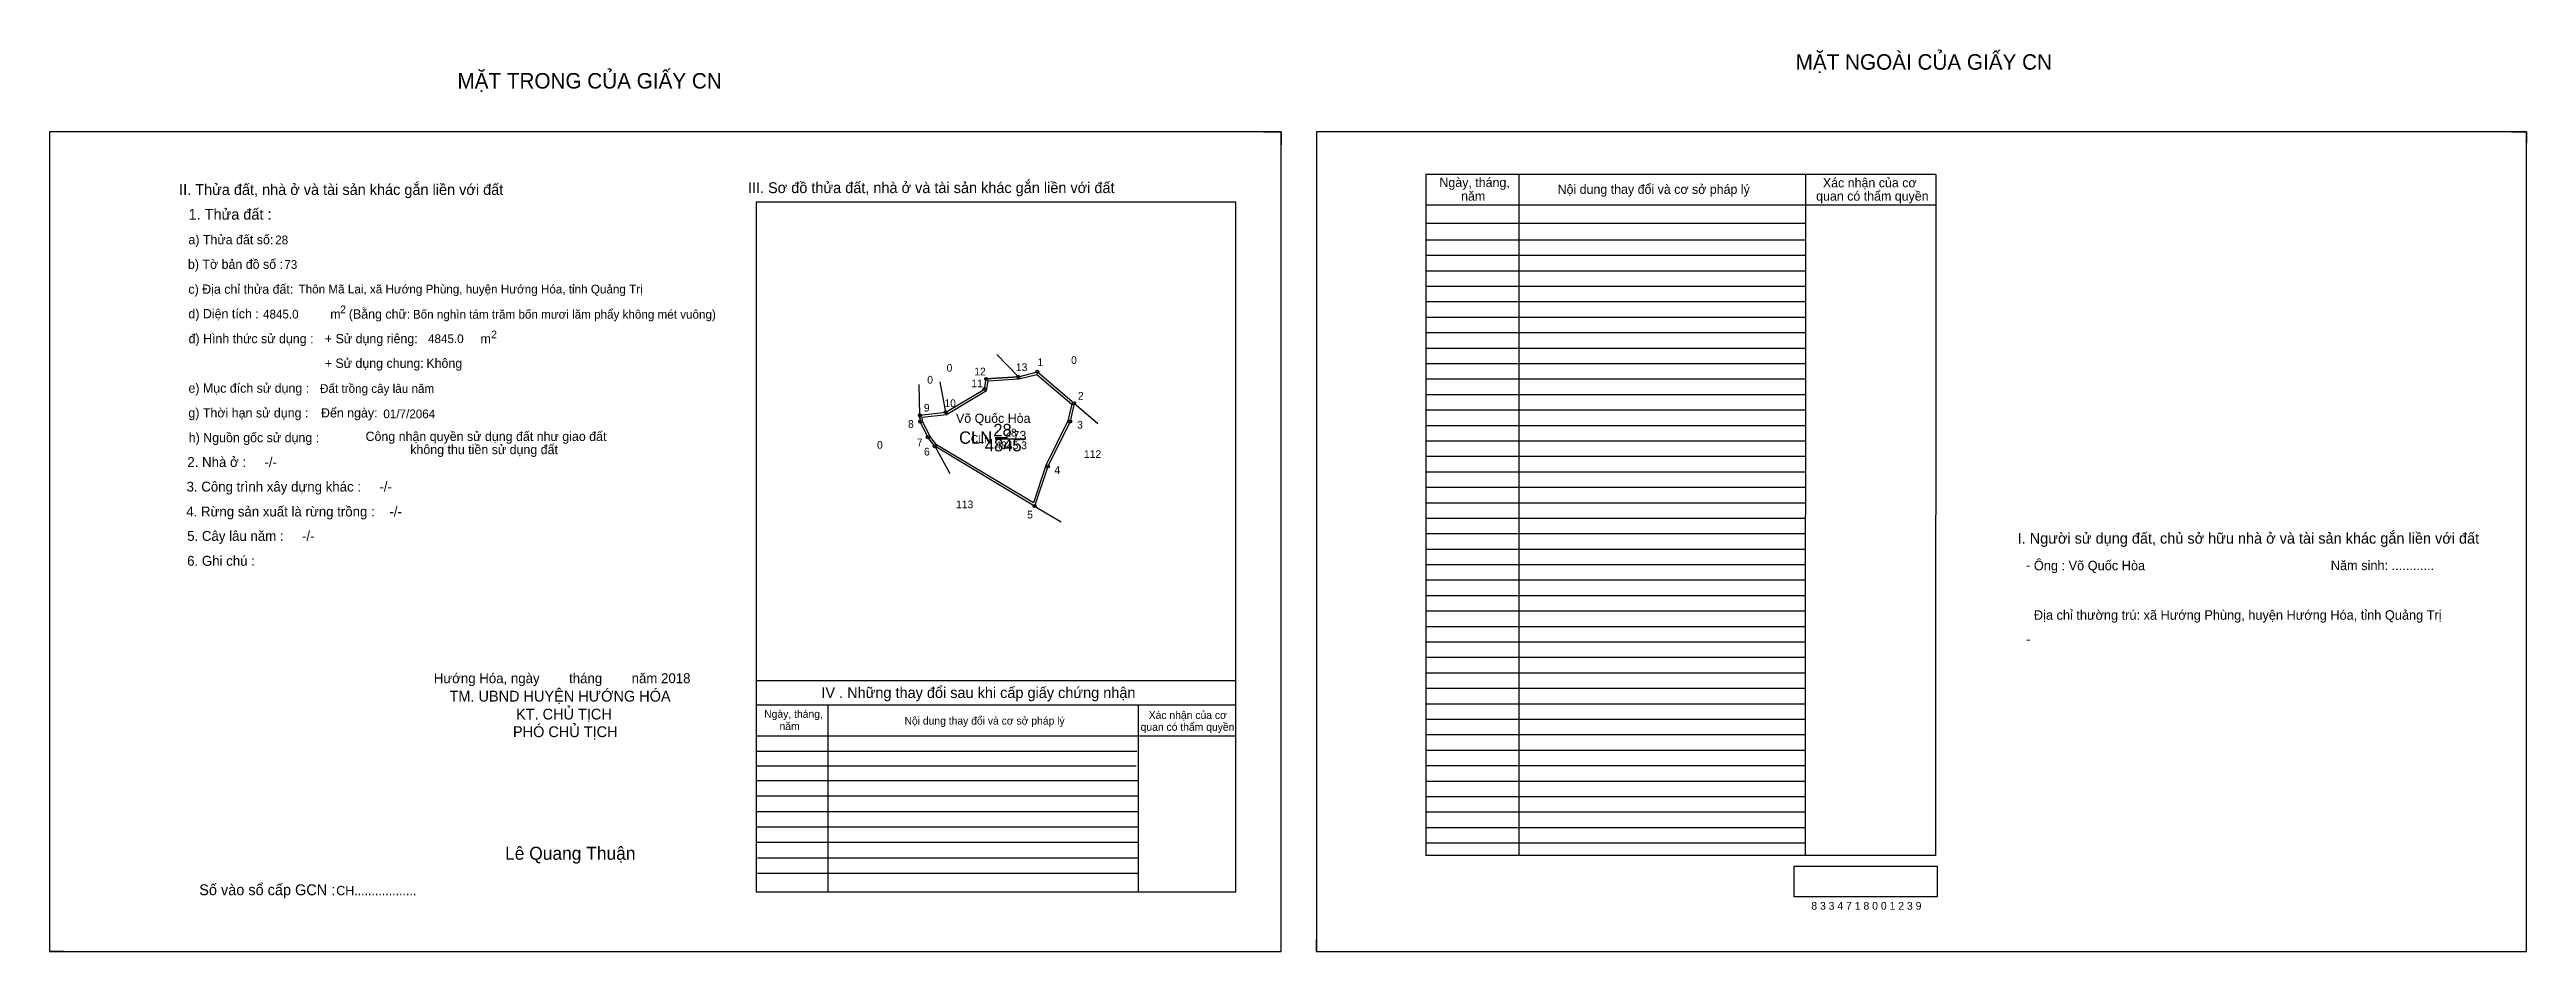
# Model space of a CAD drawing. Extents: x 533148 to 536659, y 1846509 to 1847133.
# Drawn here: x 535058 to 536659, y 1846549 to 1847133 of the extents above.
import ezdxf

# ---------------------------------------------------------------- set-up
doc = ezdxf.new("R2010")
doc.units = 0
for name, color, linetype in [('Default', 7, 'Continuous'), ('Level 10', 7, 'Continuous'), ('Level 11', 7, 'Continuous'), ('Level 13', 7, 'Continuous'), ('Level 2', 7, 'Continuous'), ('Level 27', 7, 'Continuous'), ('Level 3', 7, 'Continuous'), ('Level 36', 7, 'Continuous'), ('Level 4', 7, 'Continuous'), ('Level 5', 7, 'Continuous'), ('Level 55', 7, 'Continuous'), ('Level 6', 7, 'Continuous'), ('Level 7', 7, 'Continuous'), ('Level 8', 7, 'Continuous'), ('Level 9', 7, 'Continuous')]:
    doc.layers.add(name, color=color, linetype=linetype)

msp = doc.modelspace()

# ---------------------------------------------------------------- linework, layer by layer
at = {"layer": 'Level 10'}
for p, q in [((535842.4, 1847079.3), (535853.8, 1847079.3)), ((535853.8, 1847079.3), (535853.8, 1847070.9)), ((536649.2, 1847079.3), (536658.8, 1847079.3)), ((536658.8, 1847079.3), (536658.8, 1847071.9)), ((535683.9, 1846920.9), (535663.2, 1846919.5)), ((535696.2, 1846924.1), (535719.9, 1846903.8)), ((535620.3, 1846896), (535620.5, 1846891.9)), ((535057.6, 1846557.1), (535057.6, 1846549.3)), ((535876.6, 1846549.3), (535876.6, 1846557.1)), ((535066.8, 1846549.3), (535057.6, 1846549.3)), ((535876.6, 1846549.3), (535883.6, 1846549.3))]:
    msp.add_line(p, q, dxfattribs=at)
for points in [[(535057.6, 1846549.3), (535853.8, 1846549.3), (535853.8, 1847079.3), (535057.6, 1847079.3)], [(535876.6, 1846549.3), (536658.8, 1846549.3), (536658.8, 1847079.3), (535876.6, 1847079.3)], [(535694.4, 1846837.3), (535629.9, 1846876), (535625.4, 1846881.8), (535620.5, 1846891.9), (535620.3, 1846896), (535637, 1846898), (535662, 1846913), (535663.2, 1846919.5), (535683.9, 1846920.9), (535696.2, 1846924.1), (535719.9, 1846903.8), (535717.4, 1846892), (535703, 1846863)], [(535693.7, 1846839.4), (535630.9, 1846877), (535626.6, 1846882.6), (535621.9, 1846892.2), (535621.8, 1846894.8), (535637.5, 1846896.6), (535663.3, 1846912.1), (535664.4, 1846918.2), (535684.2, 1846919.5), (535695.8, 1846922.5), (535718.4, 1846903.2), (535716, 1846892.5), (535701.7, 1846863.5)]]:
    msp.add_lwpolyline(points, close=True, dxfattribs=at)
at = {"layer": 'Level 11'}
for centre in [(535663.2, 1846919.5), (535683.9, 1846920.9), (535696.2, 1846924.1), (535662, 1846913), (535719.9, 1846903.8), (535620.3, 1846896), (535620.5, 1846891.9), (535637, 1846898), (535717.4, 1846892), (535625.4, 1846881.8), (535629.9, 1846876), (535703, 1846863), (535694.4, 1846837.3), (535694.4, 1846837.3)]:
    msp.add_circle(centre, 1, dxfattribs=at)
at = {"layer": 'Level 27'}
for p, q in [((535683.9, 1846920.9), (535670.1, 1846935.4)), ((535620.3, 1846896), (535619.7, 1846916)), ((535637, 1846898), (535633.4, 1846917.7)), ((535719.9, 1846903.8), (535735.2, 1846890.8)), ((535629.9, 1846876), (535639.6, 1846858.4)), ((535694.4, 1846837.3), (535711.6, 1846827.1))]:
    msp.add_line(p, q, dxfattribs=at)
at = {"layer": 'Level 6'}
msp.add_lwpolyline([(536185.5, 1846604.4), (536277.9, 1846604.4), (536277.9, 1846584.6), (536185.5, 1846584.6)], close=True, dxfattribs=at)
at = {"layer": 'Level 7'}
for p, q in [((536192.6, 1847009.3), (535947.4, 1847009.3)), ((536192.6, 1846999.3), (535947.4, 1846999.3)), ((536192.6, 1846989.3), (535947.4, 1846989.3)), ((536192.6, 1846979.3), (535947.4, 1846979.3)), ((536192.6, 1846969.3), (535947.4, 1846969.3)), ((536192.6, 1846959.3), (535947.4, 1846959.3)), ((536192.6, 1846949.3), (535947.4, 1846949.3)), ((536192.6, 1846939.3), (535947.4, 1846939.3)), ((536192.6, 1846929.3), (535947.4, 1846929.3)), ((536192.6, 1846919.3), (535947.4, 1846919.3)), ((536192.6, 1846909.3), (535947.4, 1846909.3)), ((536192.6, 1846899.3), (535947.4, 1846899.3)), ((536192.6, 1846889.3), (535947.4, 1846889.3)), ((535668.9, 1846881.6), (535676.9, 1846881.6)), ((536192.6, 1846879.3), (535947.4, 1846879.3)), ((536192.6, 1846869.3), (535947.4, 1846869.3)), ((536192.6, 1846859.3), (535947.4, 1846859.3)), ((536192.6, 1846849.3), (535947.4, 1846849.3)), ((536192.6, 1846839.3), (535947.4, 1846839.3)), ((536192.6, 1846829.3), (535947.4, 1846829.3)), ((536192.6, 1846819.3), (535947.4, 1846819.3)), ((536192.6, 1846809.3), (535947.4, 1846809.3)), ((536192.6, 1846799.3), (535947.4, 1846799.3)), ((536192.6, 1846789.3), (535947.4, 1846789.3)), ((536192.6, 1846779.3), (535947.4, 1846779.3)), ((536192.6, 1846769.3), (535947.4, 1846769.3)), ((536192.6, 1846759.3), (535947.4, 1846759.3)), ((536192.6, 1846749.3), (535947.4, 1846749.3)), ((536192.6, 1846739.3), (535947.4, 1846739.3)), ((536192.6, 1846729.3), (535947.4, 1846729.3)), ((536192.6, 1846719.3), (535947.4, 1846719.3)), ((536192.6, 1846709.3), (535947.4, 1846709.3)), ((536192.6, 1846699.3), (535947.4, 1846699.3)), ((536192.6, 1846689.3), (535947.4, 1846689.3)), ((535760.5, 1846678.6), (535514.4, 1846678.6)), ((535760.1, 1846669.1), (535514.4, 1846669.1)), ((536192.6, 1846679.3), (535947.4, 1846679.3)), ((536192.6, 1846669.3), (535947.4, 1846669.3)), ((535761.4, 1846659.7), (535514.4, 1846659.7)), ((535761.4, 1846649.7), (535514.4, 1846649.7)), ((536192.6, 1846659.3), (535947.4, 1846659.3)), ((536192.6, 1846649.3), (535947.4, 1846649.3)), ((535761.4, 1846639.7), (535514.4, 1846639.7)), ((536192.6, 1846639.3), (535947.4, 1846639.3)), ((535761.4, 1846629.7), (535514.4, 1846629.7)), ((535761.4, 1846619.7), (535514.4, 1846619.7)), ((536192.6, 1846629.3), (535947.4, 1846629.3)), ((536192.6, 1846619.3), (535947.4, 1846619.3)), ((535761.4, 1846609.7), (535515.2, 1846609.7)), ((535761.4, 1846599.7), (535515.2, 1846599.7))]:
    msp.add_line(p, q, dxfattribs=at)
at = {"layer": 'Level 8'}
for p, q in [((536277, 1847051.8), (535947.4, 1847051.8)), ((535947.4, 1847051.8), (535947.4, 1846611.3)), ((536007.4, 1847051.8), (536007.4, 1846611.3)), ((536192.7, 1847051.6), (536192.6, 1846611.3)), ((536277, 1847051.8), (536276.8, 1846611.3)), ((535824.4, 1847033.9), (535514.4, 1847033.9)), ((535514.4, 1847033.9), (535514.4, 1846587.9)), ((535824.4, 1846587.9), (535824.4, 1847033.9)), ((536277, 1847031.8), (535947.4, 1847031.8)), ((536192.6, 1847020), (535947.4, 1847020)), ((535824.4, 1846724.3), (535514.4, 1846724.3)), ((535824.4, 1846708.6), (535514.4, 1846708.6)), ((535560.7, 1846708.6), (535560.7, 1846587.9)), ((535761.4, 1846708.6), (535761.4, 1846587.9)), ((535824.4, 1846688.6), (535514.4, 1846688.6)), ((536276.8, 1846611.3), (535947.4, 1846611.3)), ((535514.4, 1846587.9), (535824.4, 1846587.9))]:
    msp.add_line(p, q, dxfattribs=at)
at = {"layer": 'Level 9'}
msp.add_line((535669, 1846880.7), (535688.7, 1846880.7), dxfattribs=at)

# ---------------------------------------------------------------- texts
at = {"layer": 'Default'}
for s, p in [('e) Mục đích sử dụng :', (535147.4, 1846910.6)), ('g) Thời hạn sử dụng :', (535147.4, 1846894.6)), ('Đến ngày:', (535233.1, 1846894.6)), ('h) Nguồn gốc sử dụng :', (535147.6, 1846878.6)), ('Công nhận quyền sử dụng đất như giao đất', (535261.9, 1846879.4)), ('không thu tiền sử dụng đất', (535290.8, 1846870.9))]:
    msp.add_text(s, height=6, dxfattribs=at).set_placement(p)
at = {"layer": 'Level 13'}
for s, p in [('CLN', (535653.2, 1846878.2)), ('4845.3', (535669, 1846874.1)), ('28', (535675.4, 1846882.3))]:
    msp.add_text(s, height=5, dxfattribs=at).set_placement(p)
at = {"layer": 'Level 2'}
msp.add_text('Võ Quốc Hòa', height=6, dxfattribs=at).set_placement((535643.6, 1846891.1))
at = {"layer": 'Level 3'}
msp.add_text('CLN ', height=8, dxfattribs=at).set_placement((535645.6, 1846877.6))
at = {"layer": 'Level 36'}
for s, p in [('0', (535625, 1846916.5)), ('0', (535637.5, 1846924.2)), ('0', (535718, 1846929.2)), ('0', (535592.5, 1846874.4)), ('112', (535726.3, 1846868.4)), ('113', (535643.6, 1846835.9))]:
    msp.add_text(s, height=5, dxfattribs=at).set_placement(p)
at = {"layer": 'Level 4'}
msp.add_text('28', height=8, dxfattribs=at).set_placement((535667.7, 1846882.5))
at = {"layer": 'Level 5'}
msp.add_text('4845', height=8, dxfattribs=at).set_placement((535662.2, 1846872.7))
at = {"layer": 'Level 55'}
for s, height, p in [('12', 0.8, (535662.6, 1846919.5)), ('13', 0.8, (535683.4, 1846920.9)), ('0', 0.22, (535683.9, 1846920.7)), ('0', 0.22, (535683.9, 1846920.7)), ('0', 0.22, (535683.9, 1846920.7)), ('0', 0.22, (535683.9, 1846920.7)), ('1', 0.8, (535695.9, 1846924.1)), ('0', 0.22, (535696.1, 1846923.9)), ('0', 0.22, (535696.1, 1846923.9)), ('11', 0.8, (535661.5, 1846913)), ('0', 0.22, (535661.9, 1846912.8)), ('0', 0.22, (535661.9, 1846912.8)), ('0', 0.22, (535663.1, 1846919.3)), ('0', 0.22, (535663.1, 1846919.3)), ('2', 0.8, (535719.7, 1846903.8)), ('9', 0.8, (535620.1, 1846896)), ('0', 0.22, (535620.3, 1846895.8)), ('0', 0.22, (535620.3, 1846895.8)), ('8', 0.8, (535620.2, 1846891.9)), ('0', 0.22, (535620.4, 1846891.7)), ('10', 0.8, (535636.4, 1846898)), ('0', 0.22, (535636.9, 1846897.8)), ('0', 0.22, (535636.9, 1846897.8)), ('0', 0.22, (535636.9, 1846897.8)), ('3', 0.8, (535717.1, 1846892)), ('112', 0.22, (535717.1, 1846891.8)), ('112', 0.22, (535719.7, 1846903.6)), ('0', 0.22, (535719.9, 1846903.6)), ('0', 0.22, (535719.9, 1846903.6)), ('7', 0.8, (535625.1, 1846881.8)), ('0', 0.22, (535625.3, 1846881.6)), ('6', 0.8, (535629.7, 1846876)), ('113', 0.22, (535629.7, 1846875.8)), ('0', 0.22, (535629.9, 1846875.8)), ('4', 0.8, (535702.7, 1846863)), ('112', 0.22, (535702.8, 1846862.8)), ('5', 0.8, (535694.2, 1846837.3)), ('112', 0.22, (535694.2, 1846837.1)), ('113', 0.22, (535694.2, 1846837.1))]:
    msp.add_text(s, height=height, dxfattribs=at).set_placement(p)
at = {"layer": 'Level 6'}
for s, height, p in [('28', 5.63, (535203.5, 1847006.6)), ('73', 5.63, (535209.4, 1846990.7)), ('Thôn Mã Lai, xã Hướng Phùng, huyện Hướng Hóa, tỉnh Quảng Trị', 5.64, (535218.6, 1846974.8)), ('4845.0', 5.63, (535195.6, 1846958.6)), ('Bốn nghìn tám trăm bốn mươi lăm phẩy không mét vuông)', 5.632, (535292.5, 1846958.5)), ('4845.0', 5.63, (535302.3, 1846942.7)), ('Đất trồng cây lâu năm', 5.64, (535232.5, 1846910.5)), ('01/7/2064', 5.64, (535273.4, 1846894.1)), ('Ông : Võ Quốc Hòa', 6.16, (536340.4, 1846795.8)), ('Năm sinh: ............', 6.16, (536532.3, 1846795.9)), ('Địa chỉ thường trú: xã Hướng Phùng, huyện Hướng Hóa, tỉnh Quảng Trị', 6.16, (536340.4, 1846763.8)), ('8 3 3 4 7 1 8 0 0 1 2 3 9', 5.04, (536196.5, 1846576.3))]:
    msp.add_text(s, height=height, dxfattribs=at).set_placement(p)
at = {"layer": 'Level 7'}
for s, height, p in [('MẶT NGOÀI CỦA GIẤY CN', 10, (536186.4, 1847119.5)), ('MẶT TRONG CỦA GIẤY CN', 10, (535321.3, 1847107.3)), ('III. Sơ đồ thửa đất, nhà ở và tài sản khác gắn liền với đất', 7, (535509.1, 1847039.7)), ('Ngày, tháng,', 6, (535956.1, 1847043.6)), ('Xác nhận của cơ', 6, (536204, 1847043.4)), ('II. Thửa đất, nhà ở và tài sản khác gắn liền với đất', 7, (535141.4, 1847038.5)), ('năm', 6, (535970.1, 1847034.8)), ('Nội dung thay đổi và cơ sở pháp lý', 6, (536032.5, 1847039.2)), (' quan có thẩm quyền', 6, (536197.4, 1847034.8)), ('1. Thửa đất :', 7, (535147.5, 1847022.5)), ('a) Thửa đất số:', 6, (535147.4, 1847006.6)), ('b) Tờ bản đồ số :', 6, (535147.1, 1846990.7)), ('c) Địa chỉ thửa đất:', 6, (535147.4, 1846974.6)), ('d) Diện tích :', 6, (535147.4, 1846958.7)), ('m', 6, (535239.1, 1846958.5)), ('2', 5, (535245.5, 1846962)), ('(Bằng chữ:', 6, (535251.1, 1846958.5)), ('đ) Hình thức sử dụng :', 6, (535147.5, 1846942.6)), ('+ Sử dụng riêng:', 6, (535235.6, 1846942.6)), ('m', 6, (535336.2, 1846942.5)), ('2', 5, (535343.1, 1846945.8)), ('+ Sử dụng chung:', 6, (535235.5, 1846926.7)), ('Không', 6, (535301.2, 1846926.7)), ('2. Nhà ở :     -/-', 6.4, (535146.7, 1846862.6)), ('3. Công trình xây dựng khác :     -/-', 6.4, (535146.2, 1846846.7)), ('4. Rừng sản xuất là rừng trồng :    -/-', 6.4, (535146, 1846830.6)), ('5. Cây lâu năm :     -/-', 6.4, (535146.6, 1846814.8)), ('I. Người sử dụng đất, chủ sở hữu nhà ở và tài sản khác gắn liền với đất', 7, (536329.9, 1846813)), ('6. Ghi chú :', 6.4, (535146.6, 1846798.7)), ('-', 6.4, (536335.3, 1846796)), ('-', 6.4, (536335.4, 1846748.1)), ('Hướng Hóa, ngày        tháng        năm 2018', 6.4, (535306, 1846722.8)), ('TM. UBND HUYỆN HƯỚNG HÓA', 7, (535316.2, 1846710.9)), ('IV . Những thay đổi sau khi cấp giấy chứng nhận', 7, (535556.6, 1846713.2)), ('PHÓ CHỦ TỊCH', 7, (535357.2, 1846687.9)), ('KT. CHỦ TỊCH', 7, (535359.2, 1846699.3)), ('Ngày, tháng,', 5, (535519.6, 1846700.4)), ('năm', 5, (535529.5, 1846692.5)), ('Nội dung thay đổi và cơ sở pháp lý', 5, (535610.3, 1846696)), (' quan có thẩm quyền', 5, (535761.1, 1846692)), ('Xác nhận của cơ', 5, (535768.2, 1846699.7)), ('Lê Quang Thuận', 8.4, (535352.1, 1846608.6)), ('Số vào sổ cấp GCN :', 7, (535154.4, 1846585.7)), ('CH..................', 6, (535243, 1846585.7))]:
    msp.add_text(s, height=height, dxfattribs=at).set_placement(p)
msp.add_text('73', height=6, rotation=2, dxfattribs=at).set_placement((535680.3, 1846879.7))
at = {"layer": 'Level 9'}
for s, p in [('12', (535655.4, 1846921.8)), ('13', (535682.3, 1846924.6)), ('1', (535696.2, 1846927.8)), ('10', (535636.1, 1846901.3)), ('11', (535653.5, 1846914.1)), ('2', (535722.4, 1846906.1)), ('8', (535612.6, 1846887.9)), ('9', (535622.8, 1846898.4)), ('3', (535721.9, 1846887.4)), ('7', (535618.3, 1846876)), ('6', (535622.9, 1846870)), ('4', (535707.2, 1846858.1)), ('5', (535689.6, 1846829.3))]:
    msp.add_text(s, height=5, dxfattribs=at).set_placement(p)

doc.saveas('drawing.dxf')
